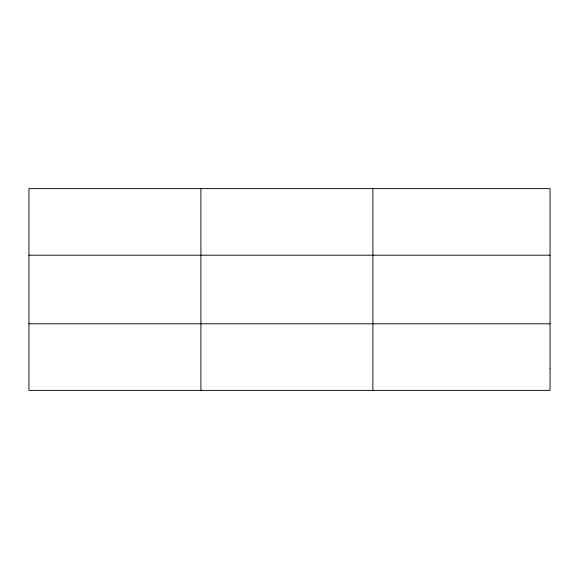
<?xml version="1.0" encoding="UTF-8"?>
<svg xmlns="http://www.w3.org/2000/svg" width="579" height="579" viewBox="0 0 579 579"><rect width="100%" height="100%" fill="white"/><g stroke="black" fill="none" stroke-linecap="round" stroke-linejoin="round"><path stroke-width="0.87" d="M200.913 390.384L200.913 188.616M372.876 390.384L372.876 188.616M28.95 255.201L550.05 255.201M28.95 323.799L550.05 323.799M550.05 368.186L550.05 390.384L28.95 390.384L28.95 188.616L550.05 188.616L550.05 368.186"/></g></svg>
